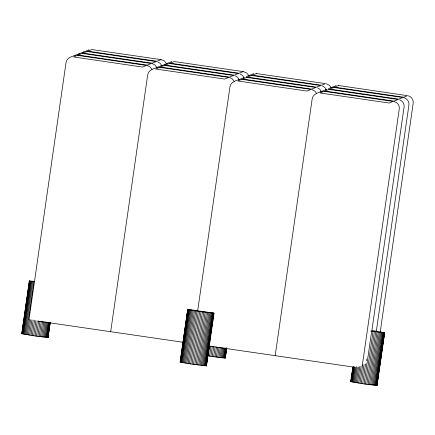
<?xml version="1.0" encoding="UTF-8"?>
<svg xmlns="http://www.w3.org/2000/svg" width="435" height="435" viewBox="0 0 435 435"><rect width="100%" height="100%" fill="white"/><g stroke="black" fill="none" stroke-linecap="round" stroke-linejoin="round"><path stroke-width="0.65" d="M50.297 322.291L48.057 337.478L35.088 335.994L21.75 333.661L29.346 280.956L34.653 281.374M21.837 333.716L29.401 280.918M22.196 332.275L22.392 330.937M22.582 329.605L22.87 327.604M23.066 326.272L23.256 324.934M23.446 323.602L23.735 321.601M23.93 320.263L24.121 318.931M24.311 317.599L24.599 315.598M24.795 314.26L24.985 312.928M25.273 310.927L25.469 309.589M25.66 308.257L25.85 306.925M26.138 304.924L26.334 303.587M26.524 302.254L26.714 300.917M27.003 298.916L27.198 297.583M27.389 296.251L27.579 294.914M27.873 292.913L28.063 291.58M28.253 290.243L28.449 288.911M28.737 286.91L28.927 285.572M29.118 284.24L29.406 282.239M22.071 333.792L29.667 281.092L29.346 280.956M22.441 333.89L30.037 281.184L29.667 281.092M22.952 334.004L30.548 281.298L30.037 281.184M23.593 334.134L31.189 281.434L30.548 281.298M24.36 334.281L31.951 281.581L31.189 281.434M25.241 334.444L32.832 281.739L31.951 281.581M26.225 334.618L33.821 281.913L32.832 281.739M29.014 319.475L66.038 62.548C66.484 58.459 70.802 56.708 74.206 55.691M27.307 334.798L29.52 319.453M28.476 334.988L30.684 319.649M29.71 335.189L31.924 319.845M31.005 335.39L33.218 320.046M32.342 335.592L34.555 320.247M33.707 335.798L35.92 320.454M35.088 335.994L37.269 320.845M36.464 336.19L38.644 321.041M37.823 336.38L40.009 321.226M39.15 336.56L41.336 321.405M40.433 336.728L42.619 321.574M41.657 336.886L43.837 321.731M42.804 337.022L44.99 321.873M43.864 337.147L46.05 321.998M44.832 337.255L47.013 322.101M45.686 337.342L47.872 322.194M46.425 337.413L48.606 322.259M47.034 337.462L49.22 322.308M47.518 337.489L49.699 322.335M48.459 332.699L48.649 331.383M47.855 337.495L50.041 322.346M48.057 337.478L50.21 322.237M110.68 331.704L147.704 74.776C148.226 70.459 152.941 68.833 156.453 67.686M180.128 362.034L187.724 309.328L214.047 313.14L206.435 365.857L192.085 364.171L180.128 362.034L180.726 361.991M180.215 362.089L187.724 309.328M180.574 360.664L180.764 359.348M180.955 358.027L181.145 356.711M181.335 355.395L181.618 353.416M181.808 352.1L182.091 350.126M182.281 348.805L182.472 347.489M182.662 346.173L182.945 344.194M180.449 362.165L187.811 309.388M180.819 362.263L188.415 309.562L188.045 309.464M181.33 362.377L188.926 309.676L188.415 309.562M181.971 362.507L189.568 309.807L188.926 309.676M182.738 362.654L190.329 309.954L189.568 309.807M183.619 362.817L191.21 310.111L190.329 309.954M184.603 362.991L192.199 310.285L191.21 310.111M185.685 363.171L193.281 310.47L192.199 310.285M186.854 363.366L194.445 310.661L193.281 310.47M188.089 363.562L195.685 310.862L194.445 310.661M189.383 363.763L196.979 311.063L195.685 310.862M197.68 310.742L229.952 86.772C230.474 82.454 235.188 80.828 238.701 79.681M190.72 363.97L198.316 311.264L196.979 311.063M192.085 364.171L199.681 311.465L198.316 311.264M193.466 364.372L201.057 311.667L214.047 313.14M194.842 364.568L202.438 311.862M196.201 364.753L203.797 312.053M197.528 364.932L205.124 312.232M198.811 365.101L206.407 312.401M200.035 365.259L207.631 312.553M201.182 365.4L208.778 312.694M202.242 365.525L209.839 312.819M203.21 365.628L210.801 312.928M204.064 365.721L211.66 313.015M204.803 365.786L212.394 313.086M205.412 365.835L213.009 313.135M205.891 365.862L213.487 313.162M206.359 364.367L206.549 363.051M206.837 361.072L207.027 359.756M208.544 349.213L208.735 347.897M206.233 365.868L213.83 313.167M206.435 365.857L209.251 345.999M209.643 346.048L208.218 355.928L221.078 357.684L225.325 357.983L226.771 347.973M209.556 356.129L210.98 346.249M210.921 356.336L212.345 346.45M212.302 356.537L213.726 346.651M213.677 356.727L215.102 346.847M215.037 356.917L216.461 347.038M216.364 357.097L217.788 347.217M217.647 357.265L219.071 347.386M218.87 357.423L220.295 347.538M220.018 357.559L221.442 347.679M221.078 357.684L222.502 347.804M222.046 357.793L223.47 347.913M222.899 357.88L224.324 348M223.639 357.951L225.064 348.071M224.248 358L225.673 348.12M224.732 358.027L226.151 348.147M225.102 357.178L225.297 355.846M225.069 358.032L226.494 348.152M225.27 358.016L226.678 347.918M275.176 355.694L312.199 98.767C312.721 94.449 317.436 92.824 320.948 91.676M376.4 385.176L377.096 385.41L364.068 383.958L350.73 381.62L352.877 367.091M350.817 381.68L352.91 367.183M350.73 381.62L351.273 379.592M351.464 378.276L351.654 376.96M351.937 374.981L352.127 373.665M352.317 372.349L352.6 370.37M352.79 369.054L352.981 367.738M351.05 381.756L353.236 366.602M351.426 381.854L353.606 366.7M351.931 381.968L354.117 366.814M352.573 382.099L354.759 366.944M353.34 382.245L355.525 367.091M354.221 382.408L356.499 366.596M355.205 382.577L357.391 367.428M356.292 382.762L358.57 366.95M357.456 382.952L359.827 366.482M358.69 383.153L361.159 366.025M362.257 365.743L399.276 108.815C399.808 105.531 397.356 102.285 394.164 101.589M359.984 383.355L362.643 364.905M361.322 383.556L364.079 364.454M362.687 383.757L365.536 363.997L365.987 364.062M366.471 360.702L366.667 359.353M364.068 383.958L371.664 331.258L384.687 332.704L372.278 330.502M371.735 331.519L404.104 106.874C404.572 103.916 402.641 100.92 399.857 99.914M365.443 384.154L373.04 331.454M366.803 384.344L374.399 331.639M368.135 384.524L375.726 331.818M376.367 330.921L408.933 104.933C409.465 101.649 407.013 98.402 403.816 97.701M369.413 384.692L377.009 331.987M370.636 384.844L378.232 332.144M371.784 384.986L379.38 332.286M380.228 331.905L413.185 103.225C413.707 99.979 411.494 96.619 408.313 95.809M372.849 385.111L380.44 332.411M373.812 385.22L381.408 332.514M374.665 385.307L382.262 332.606M375.405 385.377L383.001 332.672M376.019 385.426L383.61 332.721M376.498 385.453L384.089 332.748M379.081 369.261L379.271 367.928M379.945 363.258L380.141 361.925M380.81 357.255L381.006 355.922M381.674 351.252L381.87 349.914M382.158 347.913L382.349 346.581M382.544 345.243L382.735 343.911M383.409 339.24L383.599 337.908M376.84 385.459L384.431 332.753M377.004 385.35L384.6 332.65M377.036 385.443L384.687 332.704M21.75 333.661L22.348 333.612M77.822 54.473L83.857 51.803M82.65 52.532L89.121 49.753M164.903 64.527L165.67 64.037M160.841 65.979L167.698 63.412M238.26 79.915L244.312 77.49M243.089 77.974L243.915 77.582M320.508 91.91L326.56 89.485M325.337 89.969L326.163 89.577M74.592 55.533L79.812 53.5M160.999 59.617L156.943 61.248L87.854 51.172L91.703 49.623L92.829 49.704L160.999 59.617L164.354 60.9L166.556 63.602M156.839 67.528L162.059 65.495M166.496 63.646L171.716 61.607M243.247 71.612L239.19 73.243L170.107 63.167L174.158 61.536L243.247 71.612L246.601 72.895L248.809 75.598M246.134 76.69L248.358 75.793M248.744 75.641L253.964 73.602M328.381 88.686L330.605 87.788M330.991 87.636L336.212 85.597M74.983 55.441L75.793 55.299M157.236 67.436L158.041 67.294M249.135 75.543L249.946 75.407M331.388 87.538L332.193 87.402M321.731 91.426L322.536 91.285M350.985 381.571L351.328 381.577M352.567 366.939L208.979 346.037M370.734 331.122L371.664 331.258M199.681 311.465L201.057 311.667M38.302 321.144L183.57 342.334M224.634 357.749L225.325 357.983M205.798 365.59L206.402 365.759M326.397 83.765L329.54 85.456L331.057 87.593M311.917 89.594L315.06 91.279L316.571 93.422M229.664 77.599L232.121 78.719L234.324 81.427M152.245 63.662L154.702 64.782L156.904 67.49M147.416 65.603L149.874 66.724L152.076 69.431M47.79 337.31L48.111 337.446M322.438 85.978L324.711 87.397L326.228 89.539M317.61 87.919L319.888 89.338L321.4 91.48M240.191 73.983L242.464 75.402L243.981 77.544M235.362 75.924L237.635 77.343L239.152 79.485M157.943 61.987L160.216 63.407L161.728 65.549M77.43 55.365L73.58 56.936L142.462 67.072L146.519 65.44L77.43 55.365M82.253 53.423L78.202 55.055L147.291 65.13L151.342 63.499L82.253 53.423M87.082 51.482L83.031 53.114L152.114 63.189L156.17 61.558L87.082 51.482M159.678 67.36L155.621 68.991L224.71 79.067L228.767 77.435L159.678 67.36M164.506 65.419L160.45 67.05L229.539 77.126L233.595 75.494L164.506 65.419M169.329 63.477L165.278 65.109L234.367 75.184L238.418 73.553L169.329 63.477M241.925 79.355L237.869 80.986L306.958 91.062L311.014 89.431L241.925 79.355M246.754 77.414L242.697 79.045L311.786 89.121L315.843 87.489L246.754 77.414M251.582 75.472L247.526 77.104L316.615 87.179L320.671 85.548L251.582 75.472M256.411 73.531L252.354 75.163L321.443 85.238L325.494 83.607L256.411 73.531M324.173 91.35L320.116 92.981L388.292 102.894L389.412 102.975L393.262 101.426L324.173 91.35M329.001 89.409L324.945 91.04L394.034 101.116L398.09 99.484L329.001 89.409M333.83 87.468L329.773 89.099L398.862 99.175L402.919 97.543L333.83 87.468M338.658 85.521L334.602 87.158L403.691 97.233L407.541 95.684L338.658 85.521"/></g></svg>
